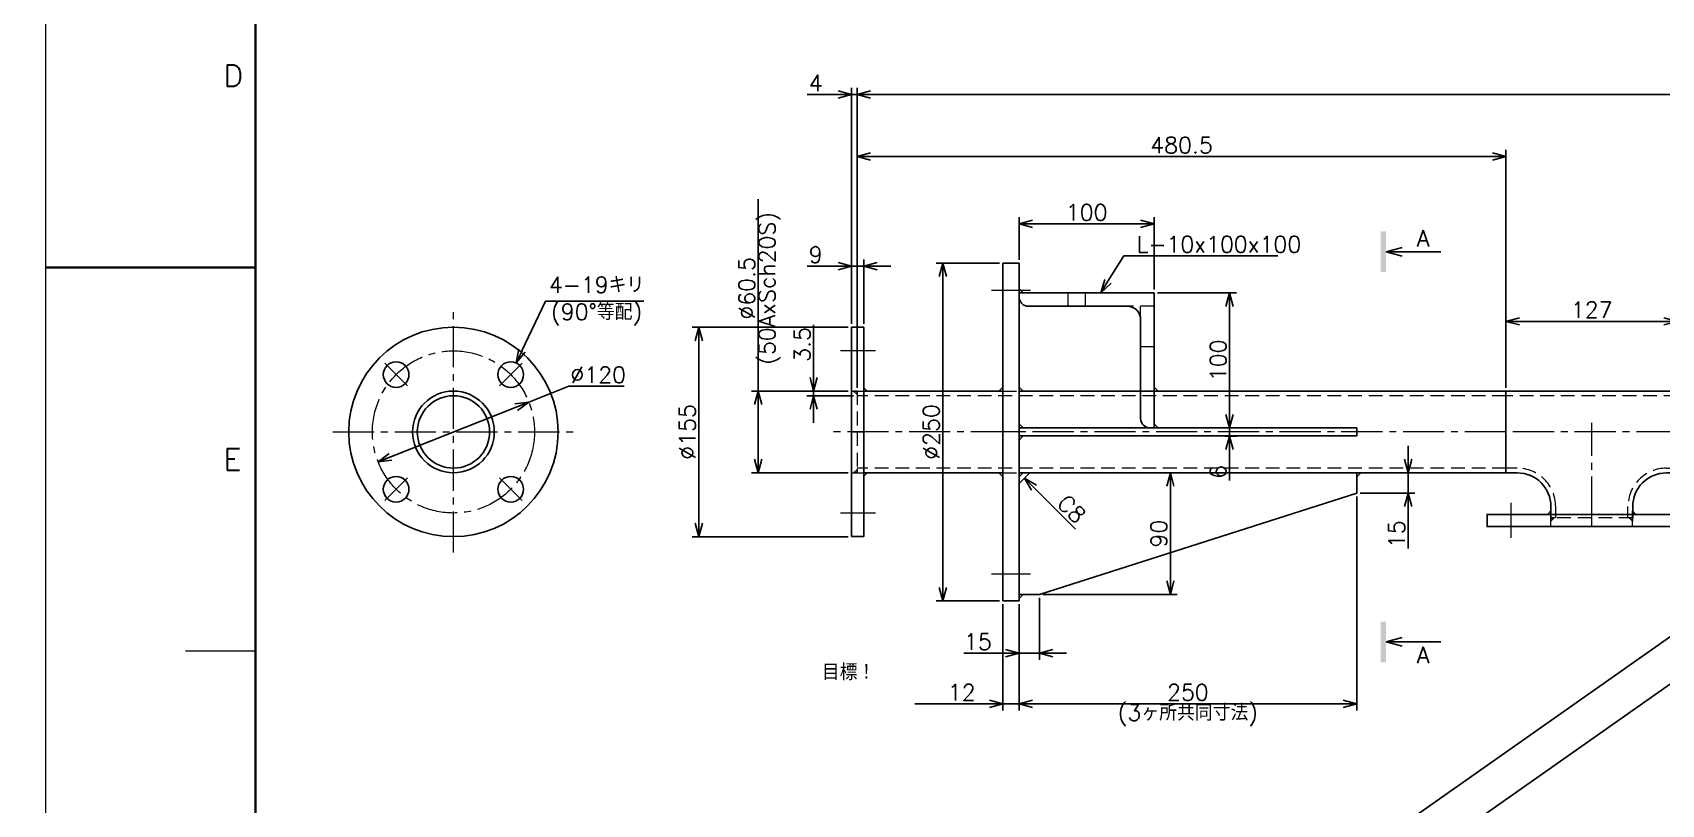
# Model space of a CAD drawing. Header units: millimetres. Extents: x -10 to 7117, y -19 to 2370.
# Drawn here: x -10 to 1196, y 764 to 1336 of the extents above; entities that cross this region are included whole.
import ezdxf
from ezdxf import colors
from ezdxf.entities.mleader import LeaderData, LeaderLine
from ezdxf.enums import TextEntityAlignment as Align
from ezdxf.math import Vec2, Vec3

# ---------------------------------------------------------------- set-up
doc = ezdxf.new("R2010")
doc.units = ezdxf.units.MM
doc.header["$LTSCALE"] = 1.6
doc.header["$PDMODE"] = 99
doc.header["$PDSIZE"] = 1
doc.linetypes.add('CENTER2', pattern=[28.575, 19.05, -3.175, 3.175, -3.175])
doc.linetypes.add('HIDDEN', pattern=[9.525, 6.35, -3.175])
for name, color, linetype, lineweight in [('01_NORMAL', 7, 'Continuous', 25), ('04_HIDDEN', 2, 'HIDDEN', 13), ('05_CENTER', 4, 'CENTER2', 13), ('08_DIM', 3, 'Continuous', 13), ('90_FRAME', 5, 'Continuous', 35)]:
    doc.layers.add(name, color=color, linetype=linetype, lineweight=lineweight)
doc.layers.add('10_DRAFT', color=8, linetype='Continuous', lineweight=0, plot=False)
doc.layers.add('91_BLANK', color=5, linetype='Continuous', lineweight=0, plot=False)
doc.styles.add('KSS_TXT', font='txt.shx', dxfattribs={"bigfont": 'extfont2.shx'})
doc.styles.get("Standard").update_dxf_attribs({"font": 'txt.shx', "bigfont": 'extfont2.shx'})
doc.dimstyles.new('KSS_DIM', dxfattribs={"dimscale": 4, "dimtxt": 3, "dimasz": 2.5, "dimexe": 1.25, "dimexo": 0.625, "dimtad": 1, "dimdsep": 46, "dimtxsty": 'KSS_TXT', "dimblk": 'OPEN30', "dimcen": 0, "dimazin": 2, "dimtfac": 0.75, "dimtmove": 0, "dimatfit": 3, "dimldrblk": 'OPEN30', "dimfxl": 1.25, "dimtolj": 1, "dimarcsym": 0})
doc.dimstyles.new('KSS_DIM$3', dxfattribs={"dimscale": 4, "dimtxt": 3, "dimasz": 2.5, "dimexe": 1.25, "dimexo": 0.625, "dimtad": 1, "dimtih": 1, "dimtoh": 1, "dimdsep": 46, "dimtxsty": 'KSS_TXT', "dimblk": 'OPEN30', "dimcen": 0, "dimazin": 2, "dimtfac": 0.75, "dimtofl": 0, "dimtmove": 0, "dimatfit": 3, "dimldrblk": 'OPEN30', "dimfxl": 1.25, "dimtolj": 1, "dimarcsym": 0})

# ---------------------------------------------------------------- blocks, each defined once
blk = doc.blocks.new('AM_BALLOON1')
at = {"transparency": 16777216}
blk.add_circle((0, 0), 5, dxfattribs=at)
blk.add_attdef('B_NUMBER', text='', height=3, dxfattribs=at).set_placement((0, 0), align=Align.MIDDLE_CENTER)
blk = doc.blocks.new('_OPEN')
at = {"color": 0, "linetype": 'ByBlock'}
for p, q in [((-1, 0.17), (0, 0)), ((0, 0), (-1, -0.17)), ((0, 0), (-1, 0))]:
    blk.add_line(p, q, dxfattribs=at)
blk = doc.blocks.new('A$C2B834F33')
at = {"color": 0}
for p, q in [((0, 0), (-100, 0)), ((-100, -3), (-100, 0)), ((0, 0), (0, -100)), ((-93, -10), (-20, -10)), ((-10, -20), (-10, -93)), ((-3, -100), (0, -100))]:
    blk.add_line(p, q, dxfattribs=at)
for centre, radius, start, end in [((-93, -3), 7, 180, 270), ((-20, -20), 10, 0, 90), ((-3, -93), 7, 180, 270)]:
    blk.add_arc(centre, radius, start, end, dxfattribs=at)
blk = doc.blocks.new('A$C26503DA7')
at = {"color": 0}
for p, q in [((-93.8, 60), (-93.8, 55.3)), ((-33.3, 60), (-33.3, 55.3)), ((-127, 30.3), (-127, -30.2)), ((-118.8, 30.3), (-127, 30.3)), ((-8.3, 30.3), (0, 30.3)), ((0, -30.2), (0, 30.3)), ((-127, -30.2), (0, -30.2))]:
    blk.add_line(p, q, dxfattribs=at)
for centre, start, end in [((-118.8, 55.3), 270, 0), ((-8.3, 55.3), 180, 270)]:
    blk.add_arc(centre, 25, start, end, dxfattribs=at)
at = {"layer": '04_HIDDEN'}
for p, q in [((-93.8, 63.5), (-33.3, 63.5)), ((-90.3, 63.5), (-90.3, 55.3)), ((-36.8, 63.5), (-36.8, 55.3)), ((-118.8, 26.8), (-127, 26.8)), ((-8.3, 26.8), (0, 26.8)), ((-127, -26.7), (0, -26.7))]:
    blk.add_line(p, q, dxfattribs=at)
for centre, start, end in [((-118.8, 55.3), 270, 0), ((-8.3, 55.3), 180, 270)]:
    blk.add_arc(centre, 28.5, start, end, dxfattribs=at)
at = {"layer": '05_CENTER'}
for p, q in [((-63.5, 63.5), (-63.5, -6.8)), ((-127, 0), (0, 0))]:
    blk.add_line(p, q, dxfattribs=at)
at = {"layer": '10_DRAFT'}
for p, q in [((-93.8, 60), (-93.8, 63.5)), ((-33.3, 60), (-33.3, 63.5))]:
    blk.add_line(p, q, dxfattribs=at)
blk = doc.blocks.new('A$C321C7B51')
at = {"color": 0}
blk.add_lwpolyline([(10, 77.5), (1, 77.5), (1, -77.5), (10, -77.5)], close=True, dxfattribs=at)
at = {"layer": '04_HIDDEN'}
for p, q in [((10, 30.2), (1, 30.2)), ((10, -30.2), (1, -30.2))]:
    blk.add_line(p, q, dxfattribs=at)
at = {"layer": '05_CENTER'}
for p, q in [((-7.5, 60), (18.3, 60)), ((10, 0), (1, 0)), ((-7.5, -60), (18.3, -60))]:
    blk.add_line(p, q, dxfattribs=at)
blk = doc.blocks.new('_Open30')
at = {"color": 0, "linetype": 'ByBlock', "lineweight": -2}
for p, q in [((-1, 0.27), (0, 0)), ((0, 0), (-1, -0.27)), ((0, 0), (-1, 0))]:
    blk.add_line(p, q, dxfattribs=at)
blk = doc.blocks.new('*D169')
at = {"layer": '08_DIM', "color": 0, "lineweight": -2, "transparency": 16777216}
for p, q in [((600.8, 1072.8), (600.8, 1248.8)), ((1071.3, 1243.8), (610.8, 1243.8)), ((1081.3, 1072.8), (1081.3, 1248.8))]:
    blk.add_line(p, q, dxfattribs=at)
at = {"layer": 'Defpoints', "color": 0, "transparency": 16777216}
for p in [(600.8, 1243.8), (600.8, 1070.3), (1081.3, 1070.3)]:
    blk.add_point(p, dxfattribs=at)
at = {"layer": '08_DIM', "color": 0, "lineweight": -2, "transparency": 16777216, "xscale": 10, "yscale": 10, "zscale": 10, "rotation": 180}
blk.add_blockref('_Open30', (600.8, 1243.8), dxfattribs=at)
at = {"layer": '08_DIM', "color": 0, "lineweight": -2, "transparency": 16777216, "xscale": 10, "yscale": 10, "zscale": 10}
blk.add_blockref('_Open30', (1081.3, 1243.8), dxfattribs=at)
at = {"layer": '08_DIM', "color": 0, "transparency": 16777216, "insert": (841.1, 1252.3), "char_height": 12, "attachment_point": 5, "style": 'KSS_TXT'}
blk.add_mtext('\\A1;480.5', dxfattribs=at)
blk = doc.blocks.new('*D170')
at = {"layer": '08_DIM', "color": 0, "lineweight": -2, "transparency": 16777216}
for p, q in [((596.8, 1120), (596.8, 1294.8)), ((600.8, 1072.8), (600.8, 1294.8)), ((586.8, 1289.8), (563.8, 1289.8)), ((600.8, 1289.8), (596.8, 1289.8)), ((610.8, 1289.8), (620.8, 1289.8))]:
    blk.add_line(p, q, dxfattribs=at)
at = {"layer": 'Defpoints', "color": 0, "transparency": 16777216}
for p in [(596.8, 1289.8), (596.8, 1117.5), (600.8, 1070.3)]:
    blk.add_point(p, dxfattribs=at)
at = {"layer": '08_DIM', "color": 0, "lineweight": -2, "transparency": 16777216, "xscale": 10, "yscale": 10, "zscale": 10}
blk.add_blockref('_Open30', (596.8, 1289.8), dxfattribs=at)
at = {"layer": '08_DIM', "color": 0, "lineweight": -2, "transparency": 16777216, "xscale": 10, "yscale": 10, "zscale": 10, "rotation": 180}
blk.add_blockref('_Open30', (600.8, 1289.8), dxfattribs=at)
at = {"layer": '08_DIM', "color": 0, "transparency": 16777216, "insert": (570.3, 1298.3), "char_height": 12, "attachment_point": 5, "style": 'KSS_TXT'}
blk.add_mtext('\\A1;4', dxfattribs=at)
blk = doc.blocks.new('*D171')
at = {"layer": '08_DIM', "color": 0, "lineweight": -2, "transparency": 16777216}
for p, q in [((600.8, 1072.8), (600.8, 1294.8)), ((2844.8, 991.7), (2844.8, 1294.8)), ((610.8, 1289.8), (2834.8, 1289.8))]:
    blk.add_line(p, q, dxfattribs=at)
at = {"layer": 'Defpoints', "color": 0, "transparency": 16777216}
for p in [(2844.8, 1289.8), (600.8, 1070.3), (2844.8, 989.2)]:
    blk.add_point(p, dxfattribs=at)
at = {"layer": '08_DIM', "color": 0, "lineweight": -2, "transparency": 16777216, "xscale": 10, "yscale": 10, "zscale": 10, "rotation": 180}
blk.add_blockref('_Open30', (600.8, 1289.8), dxfattribs=at)
at = {"layer": '08_DIM', "color": 0, "lineweight": -2, "transparency": 16777216, "xscale": 10, "yscale": 10, "zscale": 10}
blk.add_blockref('_Open30', (2844.8, 1289.8), dxfattribs=at)
at = {"layer": '08_DIM', "color": 0, "transparency": 16777216, "insert": (1722.8, 1298.3), "char_height": 12, "attachment_point": 5, "style": 'KSS_TXT'}
blk.add_mtext('\\A1;2244', dxfattribs=at)
blk = doc.blocks.new('*D172')
at = {"layer": '08_DIM', "color": 0, "lineweight": -2, "transparency": 16777216}
for p, q in [((706.3, 1165), (659.3, 1165)), ((664.3, 1155), (664.3, 925)), ((706.3, 915), (659.3, 915))]:
    blk.add_line(p, q, dxfattribs=at)
at = {"layer": 'Defpoints', "color": 0, "transparency": 16777216}
for p in [(708.8, 1165), (664.3, 915), (708.8, 915)]:
    blk.add_point(p, dxfattribs=at)
at = {"layer": '08_DIM', "color": 0, "lineweight": -2, "transparency": 16777216, "xscale": 10, "yscale": 10, "zscale": 10}
for p, rotation in [((664.3, 1165), 90), ((664.3, 915), 270)]:
    blk.add_blockref('_Open30', p, dxfattribs=dict(at, rotation=rotation))
at = {"layer": '08_DIM', "color": 0, "transparency": 16777216, "insert": (655.8, 1040), "char_height": 12, "attachment_point": 5, "rotation": 90, "style": 'KSS_TXT'}
blk.add_mtext('\\A1;%%C250', dxfattribs=at)
blk = doc.blocks.new('*D173')
at = {"layer": '08_DIM', "color": 0, "lineweight": -2, "transparency": 16777216}
for p, q in [((735.8, 917.3), (735.8, 871.3)), ((720.8, 912.5), (720.8, 871.3)), ((710.8, 876.3), (679.8, 876.3)), ((735.8, 876.3), (720.8, 876.3)), ((745.8, 876.3), (755.8, 876.3))]:
    blk.add_line(p, q, dxfattribs=at)
at = {"layer": 'Defpoints', "color": 0, "transparency": 16777216}
for p in [(735.8, 919.8), (720.8, 915), (720.8, 876.3)]:
    blk.add_point(p, dxfattribs=at)
at = {"layer": '08_DIM', "color": 0, "lineweight": -2, "transparency": 16777216, "xscale": 10, "yscale": 10, "zscale": 10}
blk.add_blockref('_Open30', (720.8, 876.3), dxfattribs=at)
at = {"layer": '08_DIM', "color": 0, "lineweight": -2, "transparency": 16777216, "xscale": 10, "yscale": 10, "zscale": 10, "rotation": 180}
blk.add_blockref('_Open30', (735.8, 876.3), dxfattribs=at)
at = {"layer": '08_DIM', "color": 0, "transparency": 16777216, "insert": (690.3, 884.8), "char_height": 12, "attachment_point": 5, "style": 'KSS_TXT'}
blk.add_mtext('\\A1;15', dxfattribs=at)
blk = doc.blocks.new('*D174')
at = {"layer": '08_DIM', "color": 0, "lineweight": -2, "transparency": 16777216}
for p, q in [((970.8, 992.3), (970.8, 833.8)), ((720.8, 912.5), (720.8, 833.8)), ((730.8, 838.8), (960.8, 838.8))]:
    blk.add_line(p, q, dxfattribs=at)
at = {"layer": 'Defpoints', "color": 0, "transparency": 16777216}
for p in [(970.8, 994.8), (720.8, 915), (970.8, 838.8)]:
    blk.add_point(p, dxfattribs=at)
at = {"layer": '08_DIM', "color": 0, "lineweight": -2, "transparency": 16777216, "xscale": 10, "yscale": 10, "zscale": 10, "rotation": 180}
blk.add_blockref('_Open30', (720.8, 838.8), dxfattribs=at)
at = {"layer": '08_DIM', "color": 0, "lineweight": -2, "transparency": 16777216, "xscale": 10, "yscale": 10, "zscale": 10}
blk.add_blockref('_Open30', (970.8, 838.8), dxfattribs=at)
at = {"layer": '08_DIM', "color": 0, "transparency": 16777216, "char_height": 12, "attachment_point": 5, "style": 'KSS_TXT'}
for s, insert in [('\\A1;250', (845.8, 847.3)), ('\\A1;(3ヶ所共同寸法)', (845.8, 830.3))]:
    blk.add_mtext(s, dxfattribs=dict(at, insert=insert))
blk = doc.blocks.new('*D175')
at = {"layer": '08_DIM', "color": 0, "lineweight": -2, "transparency": 16777216}
for p, q in [((1008.9, 1019.8), (1008.9, 1029.8)), ((973.3, 1009.8), (1013.9, 1009.8)), ((1008.9, 1009.8), (1008.9, 994.8)), ((973.3, 994.8), (1013.9, 994.8)), ((1008.9, 984.8), (1008.9, 953.8))]:
    blk.add_line(p, q, dxfattribs=at)
at = {"layer": 'Defpoints', "color": 0, "transparency": 16777216}
for p in [(970.8, 1009.8), (970.8, 994.8), (1008.9, 994.8)]:
    blk.add_point(p, dxfattribs=at)
at = {"layer": '08_DIM', "color": 0, "lineweight": -2, "transparency": 16777216, "xscale": 10, "yscale": 10, "zscale": 10}
for p, rotation in [((1008.9, 1009.8), 270), ((1008.9, 994.8), 90)]:
    blk.add_blockref('_Open30', p, dxfattribs=dict(at, rotation=rotation))
at = {"layer": '08_DIM', "color": 0, "transparency": 16777216, "insert": (1000.4, 964.3), "char_height": 12, "attachment_point": 5, "rotation": 90, "style": 'KSS_TXT'}
blk.add_mtext('\\A1;15', dxfattribs=at)
blk = doc.blocks.new('*D176')
at = {"layer": '08_DIM', "color": 0, "lineweight": -2, "transparency": 16777216}
for p, q in [((875.6, 1009.8), (827.8, 1009.8)), ((832.8, 999.8), (832.8, 929.8)), ((738.3, 919.8), (837.8, 919.8))]:
    blk.add_line(p, q, dxfattribs=at)
at = {"layer": 'Defpoints', "color": 0, "transparency": 16777216}
for p in [(878.1, 1009.8), (735.8, 919.8), (832.8, 919.8)]:
    blk.add_point(p, dxfattribs=at)
at = {"layer": '08_DIM', "color": 0, "lineweight": -2, "transparency": 16777216, "xscale": 10, "yscale": 10, "zscale": 10}
for p, rotation in [((832.8, 1009.8), 90), ((832.8, 919.8), 270)]:
    blk.add_blockref('_Open30', p, dxfattribs=dict(at, rotation=rotation))
at = {"layer": '08_DIM', "color": 0, "transparency": 16777216, "insert": (824.3, 964.8), "char_height": 12, "attachment_point": 5, "rotation": 90, "style": 'KSS_TXT'}
blk.add_mtext('\\A1;90', dxfattribs=at)
blk = doc.blocks.new('*D177')
at = {"layer": '08_DIM', "color": 0, "lineweight": -2, "transparency": 16777216}
for p, q in [((876.7, 1053), (876.7, 1063)), ((873.1, 1043), (881.7, 1043)), ((876.7, 1043), (876.7, 1037)), ((873.1, 1037), (881.7, 1037)), ((876.7, 1027), (876.7, 1004))]:
    blk.add_line(p, q, dxfattribs=at)
at = {"layer": 'Defpoints', "color": 0, "transparency": 16777216}
for p in [(870.6, 1043), (870.6, 1037), (876.7, 1037)]:
    blk.add_point(p, dxfattribs=at)
at = {"layer": '08_DIM', "color": 0, "lineweight": -2, "transparency": 16777216, "xscale": 10, "yscale": 10, "zscale": 10}
for p, rotation in [((876.7, 1043), 270), ((876.7, 1037), 90)]:
    blk.add_blockref('_Open30', p, dxfattribs=dict(at, rotation=rotation))
at = {"layer": '08_DIM', "color": 0, "transparency": 16777216, "insert": (868.2, 1010.5), "char_height": 12, "attachment_point": 5, "rotation": 90, "style": 'KSS_TXT'}
blk.add_mtext('\\A1;6', dxfattribs=at)
blk = doc.blocks.new('*D178')
at = {"layer": '08_DIM', "color": 0, "lineweight": -2, "transparency": 16777216}
for p, q in [((823.3, 1143), (881.7, 1143)), ((876.7, 1053), (876.7, 1133)), ((873.1, 1043), (881.7, 1043))]:
    blk.add_line(p, q, dxfattribs=at)
at = {"layer": 'Defpoints', "color": 0, "transparency": 16777216}
for p in [(820.8, 1143), (876.7, 1143), (870.6, 1043)]:
    blk.add_point(p, dxfattribs=at)
at = {"layer": '08_DIM', "color": 0, "lineweight": -2, "transparency": 16777216, "xscale": 10, "yscale": 10, "zscale": 10}
for p, rotation in [((876.7, 1143), 90), ((876.7, 1043), 270)]:
    blk.add_blockref('_Open30', p, dxfattribs=dict(at, rotation=rotation))
at = {"layer": '08_DIM', "color": 0, "transparency": 16777216, "insert": (868.2, 1093), "char_height": 12, "attachment_point": 5, "rotation": 90, "style": 'KSS_TXT'}
blk.add_mtext('\\A1;100', dxfattribs=at)
blk = doc.blocks.new('*D179')
at = {"layer": '08_DIM', "color": 0, "lineweight": -2, "transparency": 16777216}
for p, q in [((720.8, 1167.5), (720.8, 1199)), ((730.8, 1194), (810.8, 1194)), ((820.8, 1145.5), (820.8, 1199))]:
    blk.add_line(p, q, dxfattribs=at)
at = {"layer": 'Defpoints', "color": 0, "transparency": 16777216}
for p in [(820.8, 1194), (720.8, 1165), (820.8, 1143)]:
    blk.add_point(p, dxfattribs=at)
at = {"layer": '08_DIM', "color": 0, "lineweight": -2, "transparency": 16777216, "xscale": 10, "yscale": 10, "zscale": 10, "rotation": 180}
blk.add_blockref('_Open30', (720.8, 1194), dxfattribs=at)
at = {"layer": '08_DIM', "color": 0, "lineweight": -2, "transparency": 16777216, "xscale": 10, "yscale": 10, "zscale": 10}
blk.add_blockref('_Open30', (820.8, 1194), dxfattribs=at)
at = {"layer": '08_DIM', "color": 0, "transparency": 16777216, "insert": (770.8, 1202.5), "char_height": 12, "attachment_point": 5, "style": 'KSS_TXT'}
blk.add_mtext('\\A1;100', dxfattribs=at)
blk = doc.blocks.new('*D185')
at = {"layer": '08_DIM', "color": 0, "lineweight": -2, "transparency": 16777216}
for p, q in [((527.7, 1070.3), (527.7, 1212.4)), ((594.3, 1070.3), (522.7, 1070.3)), ((527.7, 1019.8), (527.7, 1060.3)), ((594.3, 1009.8), (522.7, 1009.8))]:
    blk.add_line(p, q, dxfattribs=at)
at = {"layer": 'Defpoints', "color": 0, "transparency": 16777216}
for p in [(527.7, 1070.3), (596.8, 1070.3), (596.8, 1009.8)]:
    blk.add_point(p, dxfattribs=at)
at = {"layer": '08_DIM', "color": 0, "lineweight": -2, "transparency": 16777216, "xscale": 10, "yscale": 10, "zscale": 10}
for p, rotation in [((527.7, 1070.3), 90), ((527.7, 1009.8), 270)]:
    blk.add_blockref('_Open30', p, dxfattribs=dict(at, rotation=rotation))
at = {"layer": '08_DIM', "color": 0, "transparency": 16777216, "char_height": 12, "attachment_point": 5, "rotation": 90, "style": 'KSS_TXT'}
for s, insert in [('\\A1;(50AxSch20S)', (536.2, 1146.3)), ('\\A1;%%C60.5', (519.2, 1146.3))]:
    blk.add_mtext(s, dxfattribs=dict(at, insert=insert))
blk = doc.blocks.new('*D186')
at = {"layer": '08_DIM', "color": 0, "lineweight": -2, "transparency": 16777216}
for p, q in [((568.7, 1080.3), (568.7, 1119.3)), ((594.3, 1070.3), (563.7, 1070.3)), ((598.3, 1066.8), (563.7, 1066.8)), ((568.7, 1066.8), (568.7, 1070.3)), ((568.7, 1056.8), (568.7, 1046.8))]:
    blk.add_line(p, q, dxfattribs=at)
at = {"layer": 'Defpoints', "color": 0, "transparency": 16777216}
for p in [(568.7, 1070.3), (596.8, 1070.3), (600.8, 1066.8)]:
    blk.add_point(p, dxfattribs=at)
at = {"layer": '08_DIM', "color": 0, "lineweight": -2, "transparency": 16777216, "xscale": 10, "yscale": 10, "zscale": 10}
for p, rotation in [((568.7, 1070.3), 270), ((568.7, 1066.8), 90)]:
    blk.add_blockref('_Open30', p, dxfattribs=dict(at, rotation=rotation))
at = {"layer": '08_DIM', "color": 0, "transparency": 16777216, "insert": (560.2, 1104.8), "char_height": 12, "attachment_point": 5, "rotation": 90, "style": 'KSS_TXT'}
blk.add_mtext('\\A1;3.5', dxfattribs=at)
blk = doc.blocks.new('*D187')
at = {"layer": '08_DIM', "color": 0, "lineweight": -2, "transparency": 16777216}
for p, q in [((594.3, 1117.5), (478.7, 1117.5)), ((483.7, 972.5), (483.7, 1107.5)), ((594.3, 962.5), (478.7, 962.5))]:
    blk.add_line(p, q, dxfattribs=at)
at = {"layer": 'Defpoints', "color": 0, "transparency": 16777216}
for p in [(483.7, 1117.5), (596.8, 1117.5), (596.8, 962.5)]:
    blk.add_point(p, dxfattribs=at)
at = {"layer": '08_DIM', "color": 0, "lineweight": -2, "transparency": 16777216, "xscale": 10, "yscale": 10, "zscale": 10}
for p, rotation in [((483.7, 1117.5), 90), ((483.7, 962.5), 270)]:
    blk.add_blockref('_Open30', p, dxfattribs=dict(at, rotation=rotation))
at = {"layer": '08_DIM', "color": 0, "transparency": 16777216, "insert": (475.2, 1040), "char_height": 12, "attachment_point": 5, "rotation": 90, "style": 'KSS_TXT'}
blk.add_mtext('\\A1;%%C155', dxfattribs=at)
blk = doc.blocks.new('*D188')
at = {"layer": '08_DIM', "color": 0, "lineweight": -2, "transparency": 16777216}
for p, q in [((387.5, 1073.8), (357.8, 1062.1)), ((428.5, 1073.8), (387.5, 1073.8)), ((246.2, 1018), (348.5, 1058.4))]:
    blk.add_line(p, q, dxfattribs=at)
at = {"layer": 'Defpoints', "color": 0, "transparency": 16777216}
for p in [(357.8, 1062.1), (246.2, 1018)]:
    blk.add_point(p, dxfattribs=at)
at = {"layer": '08_DIM', "color": 0, "lineweight": -2, "transparency": 16777216, "xscale": 10, "yscale": 10, "zscale": 10}
for p, rotation in [((357.8, 1062.1), 21.58491557172787), ((246.2, 1018), 201.5849155717279)]:
    blk.add_blockref('_Open30', p, dxfattribs=dict(at, rotation=rotation))
at = {"layer": '08_DIM', "color": 0, "transparency": 16777216, "insert": (409.2, 1082.3), "char_height": 12, "attachment_point": 5, "style": 'KSS_TXT'}
blk.add_mtext('\\A1;%%C120', dxfattribs=at)
blk = doc.blocks.new('*D191')
at = {"layer": '08_DIM', "color": 0, "lineweight": -2, "transparency": 16777216}
for p, q in [((370.1, 1136.9), (352.7, 1100.1)), ((442.9, 1136.9), (370.1, 1136.9))]:
    blk.add_line(p, q, dxfattribs=at)
at = {"layer": 'Defpoints', "color": 0, "transparency": 16777216}
for p in [(348.5, 1091.1), (340.4, 1073.9)]:
    blk.add_point(p, dxfattribs=at)
at = {"layer": '08_DIM', "color": 0, "lineweight": -2, "transparency": 16777216, "xscale": 10, "yscale": 10, "zscale": 10, "rotation": 244.7655754966448}
blk.add_blockref('_Open30', (348.5, 1091.1), dxfattribs=at)
at = {"layer": '08_DIM', "color": 0, "transparency": 16777216, "insert": (408, 1136.9), "char_height": 12, "attachment_point": 5, "style": 'KSS_TXT'}
blk.add_mtext('\\A1;4-19キリ\\P(90°等配)', dxfattribs=at)
blk = doc.blocks.new('*D197')
at = {"layer": '08_DIM', "color": 0, "lineweight": -2, "transparency": 16777216}
for p, q in [((1081.3, 1072.8), (1081.3, 1126.9)), ((1198.3, 1121.9), (1091.3, 1121.9)), ((1208.3, 1072.8), (1208.3, 1126.9))]:
    blk.add_line(p, q, dxfattribs=at)
at = {"layer": 'Defpoints', "color": 0, "transparency": 16777216}
for p in [(1081.3, 1121.9), (1081.3, 1070.3), (1208.3, 1070.3)]:
    blk.add_point(p, dxfattribs=at)
at = {"layer": '08_DIM', "color": 0, "lineweight": -2, "transparency": 16777216, "xscale": 10, "yscale": 10, "zscale": 10, "rotation": 180}
blk.add_blockref('_Open30', (1081.3, 1121.9), dxfattribs=at)
at = {"layer": '08_DIM', "color": 0, "lineweight": -2, "transparency": 16777216, "xscale": 10, "yscale": 10, "zscale": 10}
blk.add_blockref('_Open30', (1208.3, 1121.9), dxfattribs=at)
at = {"layer": '08_DIM', "color": 0, "transparency": 16777216, "insert": (1144.8, 1130.4), "char_height": 12, "attachment_point": 5, "style": 'KSS_TXT'}
blk.add_mtext('\\A1;127', dxfattribs=at)
blk = doc.blocks.new('*D203')
at = {"layer": '08_DIM', "color": 0, "lineweight": -2, "transparency": 16777216}
for p, q in [((708.8, 912.5), (708.8, 833.8)), ((720.8, 912.5), (720.8, 833.8)), ((698.8, 838.8), (667.8, 838.8)), ((720.8, 838.8), (708.8, 838.8)), ((730.8, 838.8), (740.8, 838.8))]:
    blk.add_line(p, q, dxfattribs=at)
at = {"layer": 'Defpoints', "color": 0, "transparency": 16777216}
for p in [(708.8, 915), (720.8, 915), (708.8, 838.8)]:
    blk.add_point(p, dxfattribs=at)
at = {"layer": '08_DIM', "color": 0, "lineweight": -2, "transparency": 16777216, "xscale": 10, "yscale": 10, "zscale": 10}
blk.add_blockref('_Open30', (708.8, 838.8), dxfattribs=at)
at = {"layer": '08_DIM', "color": 0, "lineweight": -2, "transparency": 16777216, "xscale": 10, "yscale": 10, "zscale": 10, "rotation": 180}
blk.add_blockref('_Open30', (720.8, 838.8), dxfattribs=at)
at = {"layer": '08_DIM', "color": 0, "transparency": 16777216, "insert": (678.3, 847.3), "char_height": 12, "attachment_point": 5, "style": 'KSS_TXT'}
blk.add_mtext('\\A1;12', dxfattribs=at)
blk = doc.blocks.new('*D204')
at = {"layer": '08_DIM', "color": 0, "lineweight": -2, "transparency": 16777216}
for p, q in [((586.8, 1162.7), (563.8, 1162.7)), ((596.8, 1120), (596.8, 1167.7)), ((605.8, 1162.7), (596.8, 1162.7)), ((605.8, 1120), (605.8, 1167.7)), ((615.8, 1162.7), (625.8, 1162.7))]:
    blk.add_line(p, q, dxfattribs=at)
at = {"layer": 'Defpoints', "color": 0, "transparency": 16777216}
for p in [(596.8, 1162.7), (596.8, 1117.5), (605.8, 1117.5)]:
    blk.add_point(p, dxfattribs=at)
at = {"layer": '08_DIM', "color": 0, "lineweight": -2, "transparency": 16777216, "xscale": 10, "yscale": 10, "zscale": 10}
blk.add_blockref('_Open30', (596.8, 1162.7), dxfattribs=at)
at = {"layer": '08_DIM', "color": 0, "lineweight": -2, "transparency": 16777216, "xscale": 10, "yscale": 10, "zscale": 10, "rotation": 180}
blk.add_blockref('_Open30', (605.8, 1162.7), dxfattribs=at)
at = {"layer": '08_DIM', "color": 0, "transparency": 16777216, "insert": (570.3, 1171.2), "char_height": 12, "attachment_point": 5, "style": 'KSS_TXT'}
blk.add_mtext('\\A1;9', dxfattribs=at)
blk = doc.blocks.new('*D205')
at = {"layer": '08_DIM', "color": 0, "lineweight": -2, "transparency": 16777216}
blk.add_line((731.9, 998.7), (762.5, 968.1), dxfattribs=at)
at = {"layer": 'Defpoints', "color": 0, "transparency": 16777216}
for p in [(724.8, 1005.8), (782.5, 948.1), (782.5, 948.1)]:
    blk.add_point(p, dxfattribs=at)
at = {"layer": '08_DIM', "color": 0, "lineweight": -2, "transparency": 16777216, "xscale": 10, "yscale": 10, "zscale": 10, "rotation": 134.9999999960917}
blk.add_blockref('_Open30', (724.8, 1005.8), dxfattribs=at)
at = {"layer": '08_DIM', "color": 0, "transparency": 16777216, "insert": (759.7, 983), "char_height": 12, "attachment_point": 5, "rotation": 315, "style": 'KSS_TXT'}
blk.add_mtext('\\A1;C8', dxfattribs=at)
blk = doc.blocks.new('seca02')
for q in [(3.5, 0.8), (3.5, -0.8), (10.64, 0)]:
    blk.add_line((0.5, 0), q)
blk.add_solid([(-0.5, 3.76), (-0.5, -3.76), (0.5, 3.76), (0.5, -3.76)])
blk.add_attdef('A', text='', height=3).set_placement((7.37, 2.5), align=Align.MIDDLE)

msp = doc.modelspace()

# ---------------------------------------------------------------- linework, layer by layer
at = {"color": 0}
for p, q in [((720.819, 1165.036), (708.819, 1165.036)), ((708.819, 1165.036), (708.819, 915.036)), ((720.819, 915.036), (720.819, 1165.036)), ((708.819, 1070.286), (605.819, 1070.286)), ((1081.319, 1070.286), (720.819, 1070.286)), ((708.819, 1009.786), (605.819, 1009.786)), ((1081.319, 1009.786), (720.819, 1009.786)), ((720.819, 1001.786), (728.819, 1009.786)), ((970.819, 1009.786), (970.819, 994.786)), ((970.819, 994.786), (735.819, 919.786)), ((720.819, 919.786), (735.819, 919.786)), ((708.819, 915.036), (720.819, 915.036))]:
    msp.add_line(p, q, dxfattribs=at)
at = {"color": 3}
for points in [[(720.819, 1143.036), (720.819, 1146.036), (720.819, 1146.036), (723.819, 1143.036)], [(600.819, 1070.286), (600.819, 1067.786), (600.819, 1067.786), (598.319, 1070.286)], [(605.819, 1070.286), (608.319, 1070.286), (608.319, 1070.286), (605.819, 1072.786)], [(708.819, 1070.286), (708.819, 1073.286), (708.819, 1073.286), (705.819, 1070.286)], [(720.819, 1070.286), (720.819, 1073.286), (720.819, 1073.286), (723.819, 1070.286)], [(820.819, 1070.286), (820.819, 1073.286), (820.819, 1073.286), (823.819, 1070.286)], [(720.819, 1043.036), (720.819, 1046.036), (720.819, 1046.036), (723.819, 1043.036)], [(820.819, 1043.036), (820.819, 1046.036), (820.819, 1046.036), (823.819, 1043.036)], [(720.819, 1037.036), (720.819, 1034.036), (720.819, 1034.036), (723.819, 1037.036)], [(600.819, 1009.786), (600.819, 1012.286), (600.819, 1012.286), (598.319, 1009.786)], [(605.819, 1009.786), (608.319, 1009.786), (608.319, 1009.786), (605.819, 1007.286)], [(708.819, 1009.786), (708.819, 1006.786), (708.819, 1006.786), (705.819, 1009.786)], [(720.819, 1009.786), (720.819, 1006.786), (720.819, 1006.786), (723.819, 1009.786)], [(970.819, 1009.786), (970.819, 1006.786), (970.819, 1006.786), (973.819, 1009.786)], [(1114.569, 979.036), (1114.569, 981.536), (1114.569, 981.536), (1112.069, 979.036)], [(1175.069, 979.036), (1175.069, 981.536), (1175.069, 981.536), (1177.569, 979.036)], [(1114.569, 976.536), (1117.069, 976.536), (1117.069, 976.536), (1114.569, 974.036)], [(1175.069, 976.536), (1172.569, 976.536), (1172.569, 976.536), (1175.069, 974.036)], [(720.819, 919.786), (720.819, 916.786), (720.819, 916.786), (723.819, 919.786)]]:
    msp.add_lwpolyline(points, close=True, dxfattribs=at)
at = {"color": 0}
for points in [[(596.819, 962.536), (605.819, 962.536), (605.819, 1117.536), (596.819, 1117.536)], [(720.819, 1043.036), (720.819, 1037.036), (970.819, 1037.036), (970.819, 1043.036)]]:
    msp.add_lwpolyline(points, close=True, dxfattribs=at)
for centre, radius in [((302.002, 1040.036), 77.5), ((259.576, 1082.462), 9.5), ((344.429, 1082.462), 9.5), ((302.002, 1040.036), 30.25), ((302.002, 1040.036), 26.75), ((259.576, 997.609), 9.5), ((344.429, 997.609), 9.5)]:
    msp.add_circle(centre, radius, dxfattribs=at)
at = {"layer": '01_NORMAL'}
for p, q in [((3307.99, 2370.17), (-4.813, 38.491)), ((3303.177, 2331.679), (-9.626, 0))]:
    msp.add_line(p, q, dxfattribs=at)
at = {"layer": '04_HIDDEN'}
for p, q in [((756.819, 1143.036), (756.819, 1133.036)), ((820.819, 1133.036), (800.819, 1133.036)), ((810.819, 1123.036), (810.819, 1133.036)), ((820.819, 1103.036), (810.819, 1103.036)), ((596.819, 1070.286), (605.819, 1070.286)), ((600.819, 1070.286), (600.819, 1009.786)), ((1081.319, 1066.786), (600.819, 1066.786)), ((708.819, 1070.286), (720.819, 1070.286)), ((1081.319, 1013.286), (600.819, 1013.286)), ((596.819, 1009.786), (605.819, 1009.786)), ((708.819, 1009.786), (720.819, 1009.786))]:
    msp.add_line(p, q, dxfattribs=at)
at = {"layer": '05_CENTER'}
for p, q in [((700.269, 1145.036), (729.156, 1145.036)), ((302.002, 950.792), (302.002, 1129.279)), ((614.368, 1100.036), (588.481, 1100.036)), ((251.152, 1090.886), (267.999, 1074.039)), ((352.852, 1090.886), (336.005, 1074.039)), ((212.759, 1040.036), (391.246, 1040.036)), ((1081.319, 1040.036), (582.522, 1040.036)), ((596.819, 1040.036), (605.819, 1040.036)), ((720.819, 1040.036), (708.819, 1040.036)), ((251.152, 989.186), (267.999, 1006.033)), ((352.852, 989.186), (336.005, 1006.033)), ((614.368, 980.036), (588.481, 980.036)), ((700.269, 935.036), (729.156, 935.036))]:
    msp.add_line(p, q, dxfattribs=at)
msp.add_circle((302.002, 1040.036), 60, dxfattribs=at)
at = {"layer": '10_DRAFT'}
msp.add_line((769.819, 1143.036), (769.819, 1133.036), dxfattribs=at)
at = {"layer": '90_FRAME'}
msp.add_line((0, 1161.724), (155.384, 1161.724), dxfattribs=at)
at = {"layer": '90_FRAME', "color": 4, "lineweight": 13}
msp.add_line((155.384, 877.735), (103.536, 877.735), dxfattribs=at)
at = {"layer": '90_FRAME'}
msp.add_lwpolyline([(155.384, 51.616), (3260.956, 51.616), (3260.956, 2271.831), (155.384, 2271.831)], close=True, dxfattribs=at)
at = {"layer": '91_BLANK'}
msp.add_lwpolyline([(0, 0), (3312.803, 0), (3312.803, 2331.679), (0, 2331.679)], close=True, dxfattribs=at)

# ---------------------------------------------------------------- block references
at = {"xscale": 4, "yscale": 4, "zscale": 4}
msp.add_blockref('seca02', (990.489, 1173.383), dxfattribs=at).add_auto_attribs({'A': 'A'})
at = {"xscale": -1, "rotation": 270}
msp.add_blockref('A$C2B834F33', (820.819, 1143.036), dxfattribs=at)
for name, p, rotation in [('A$C26503DA7', (1081.319, 1040.036), 180), ('A$C321C7B51', (1144.819, 980.036), 270)]:
    msp.add_blockref(name, p, dxfattribs=dict(rotation=rotation))
ref = msp.add_blockref('seca02', (990.489, 884.608), dxfattribs=dict(xscale=4, yscale=4, zscale=4))
ref.add_attrib('A', 'A', dxfattribs={"height": 12}).set_placement((1019.988, 874.912), align=Align.MIDDLE)

# ---------------------------------------------------------------- texts
at = {"layer": '08_DIM', "style": 'KSS_TXT'}
msp.add_text('目標！', height=12, dxfattribs=at).set_placement((574.772, 856.263))
at = {"layer": '90_FRAME', "color": 0, "lineweight": 13, "style": 'KSS_TXT'}
for s, p in [('D', (131.829, 1303.718)), ('E', (131.829, 1019.729))]:
    msp.add_text(s, height=16, dxfattribs=at).set_placement(p, align=Align.MIDDLE_LEFT)

# ---------------------------------------------------------------- dimensions: what is measured, and where the dimension line sits
at = {"layer": '08_DIM'}
for base, p1, p2, picture, middle in [((596.819, 1289.783), (600.819, 1070.286), (596.819, 1117.536), '*D170', (570.319, 1298.283)), ((2844.819, 1289.783), (600.819, 1070.286), (2844.819, 989.236), '*D171', (1722.819, 1298.283)), ((600.819, 1243.759), (1081.319, 1070.286), (600.819, 1070.286), '*D169', (841.069, 1252.267)), ((820.819, 1194.033), (720.819, 1165.036), (820.819, 1143.036), '*D179', (770.819, 1202.533)), ((596.819, 1162.653), (605.819, 1117.536), (596.819, 1117.536), '*D204', (570.319, 1171.153)), ((1081.319, 1121.926), (1208.319, 1070.286), (1081.319, 1070.286), '*D197', (1144.819, 1130.426)), ((720.819, 876.307), (735.819, 919.786), (720.819, 915.036), '*D173', (690.319, 884.815)), ((708.819, 838.75), (720.819, 915.036), (708.819, 915.036), '*D203', (678.319, 847.25))]:
    dim = msp.add_linear_dim(base=base, p1=p1, p2=p2, dimstyle='KSS_DIM', dxfattribs=at)
    dim.commit()
    dim.dimension.update_dxf_attribs({"geometry": picture, "text_midpoint": middle})
dim = msp.add_linear_dim(base=(527.68, 1070.286), p1=(596.819, 1009.786), p2=(596.819, 1070.286), angle=90, text='%%C<>', dimstyle='KSS_DIM', override={"dimpost": '\\X(50AxSch20S)'}, dxfattribs=at)
dim.commit()
dim.dimension.update_dxf_attribs({"geometry": '*D185', "text_midpoint": (519.171, 1146.328)})
for base, p1, p2, picture, middle in [((664.319, 915.036), (708.819, 1165.036), (708.819, 915.036), '*D172', (655.811, 1040.036)), ((483.735, 1117.536), (596.819, 962.536), (596.819, 1117.536), '*D187', (475.218, 1040.036))]:
    dim = msp.add_linear_dim(base=base, p1=p1, p2=p2, angle=90, text='%%C<>', dimstyle='KSS_DIM', dxfattribs=at)
    dim.commit()
    dim.dimension.update_dxf_attribs({"geometry": picture, "text_midpoint": middle})
dim = msp.add_diameter_dim_2p(p1=(340.378, 1073.869), p2=(348.479, 1091.056), text='4-<>', dimstyle='KSS_DIM$3', override={"dimpost": '<>キリ\\X(90°等配)', "dimtix": 1}, dxfattribs=at)
dim.commit()
dim.dimension.update_dxf_attribs({"geometry": '*D191', "text_midpoint": (407.997, 1136.925), "dimtype": 163})
for base, p1, p2, angle, picture, middle in [((876.715, 1143.036), (870.61, 1043.036), (820.819, 1143.036), 270, '*D178', (868.215, 1093.036)), ((568.661, 1070.286), (600.819, 1066.786), (596.819, 1070.286), 90, '*D186', (560.152, 1104.786)), ((876.715, 1037.036), (870.61, 1043.036), (870.61, 1037.036), 270, '*D177', (868.215, 1010.536)), ((1008.873, 994.786), (970.819, 1009.786), (970.819, 994.786), 90, '*D175', (1000.364, 964.286)), ((832.788, 919.786), (878.069, 1009.786), (735.819, 919.786), 90, '*D176', (824.288, 964.786))]:
    dim = msp.add_linear_dim(base=base, p1=p1, p2=p2, angle=angle, dimstyle='KSS_DIM', dxfattribs=at)
    dim.commit()
    dim.dimension.update_dxf_attribs({"geometry": picture, "text_midpoint": middle})
dim = msp.add_diameter_dim_2p(p1=(246.21, 1017.963), p2=(357.795, 1062.109), dimstyle='KSS_DIM$3', override={"dimpost": '%%C<>', "dimtix": 1, "dimatfit": 2}, dxfattribs=at)
dim.commit()
dim.dimension.update_dxf_attribs({"geometry": '*D188', "text_midpoint": (409.214, 1073.847), "dimtype": 163})
dim = msp.add_aligned_dim(p1=(724.819, 1005.786), p2=(782.495, 948.11), distance=0, text='C8', dimstyle='KSS_DIM', override={"dimse1": 1, "dimse2": 1, "dimsd2": 1}, dxfattribs=at)
dim.commit()
dim.dimension.update_dxf_attribs({"geometry": '*D205', "text_midpoint": (759.667, 982.958)})
dim = msp.add_linear_dim(base=(970.819, 838.75), p1=(720.819, 915.036), p2=(970.819, 994.786), dimstyle='KSS_DIM', override={"dimpost": '\\X(3ヶ所共同寸法)'}, dxfattribs=at)
dim.commit()
dim.dimension.update_dxf_attribs({"geometry": '*D174', "text_midpoint": (845.819, 847.259)})

# ---------------------------------------------------------------- leaders
msp.add_leader([(708.819, 838.75), (643.564, 838.75)], dimstyle='KSS_DIM', dxfattribs=at)
ml = msp.add_multileader_block('Standard', dxfattribs=at)
ml.set_content('AM_BALLOON1', color=256, scale=5)
ml.set_attribute('B_NUMBER', '16', width=0)
ml.set_leader_properties(color=256, linetype='ByLayer', lineweight=-1)
ml.set_arrow_properties(name='OPEN')
ml.build(insert=Vec2(0, 0))
ml.multileader.update_dxf_attribs({"leader_type": 0, "has_dogleg": 0, "text_right_attachment_type": 6, "dogleg_length": 0, "arrow_head_size": 10, "scale": 2.5, "block_connection_type": 1})
ctx = ml.context
ctx.base_point, ctx.scale, ctx.char_height, ctx.arrow_head_size, ctx.landing_gap_size, ctx.plane_origin = Vec3(4413.119, 1925.579), 2.5, 20, 10, 10, Vec3(4413.119, 1925.579)
ctx.right_attachment, ctx.attachment_type = 6, 1
notes = []
notes.append((ctx, [(0, (0, 0, 0), (0, 0), (1, 0), 1, [])]))
ctx.block.insert = Vec3(4413.119, 1925.579)
ml = msp.add_multileader_block('Standard', dxfattribs=at)
ml.set_content('AM_BALLOON1', color=256, scale=5)
ml.set_attribute('B_NUMBER', '16', width=0)
ml.set_leader_properties(color=256, linetype='ByLayer', lineweight=-1)
ml.set_arrow_properties(name='OPEN')
ml.build(insert=Vec2(0, 0))
ml.multileader.update_dxf_attribs({"leader_type": 0, "has_dogleg": 0, "text_right_attachment_type": 6, "dogleg_length": 0, "arrow_head_size": 10, "scale": 2.5, "block_connection_type": 1})
ctx = ml.context
ctx.base_point, ctx.scale, ctx.char_height, ctx.arrow_head_size, ctx.landing_gap_size, ctx.plane_origin = Vec3(562.181, 1922.985), 2.5, 20, 10, 10, Vec3(562.181, 1922.985)
ctx.right_attachment, ctx.attachment_type = 6, 1
notes.append((ctx, [(0, (0, 0, 0), (0, 0), (1, 0), 1, [])]))
ctx.block.insert = Vec3(562.181, 1922.985)
ml = msp.add_multileader_mtext('Standard', dxfattribs=at)
ml.set_content('L-10x100x100', color=256)
ml.set_leader_properties()
ml.set_arrow_properties(name='OPEN30')
ml.build(insert=Vec2(0, 0))
ml.multileader.update_dxf_attribs({"text_left_attachment_type": 6, "text_right_attachment_type": 6, "dogleg_length": 0.36, "arrow_head_size": 10, "scale": 4})
ctx = ml.context
ctx.base_point, ctx.scale, ctx.char_height, ctx.arrow_head_size, ctx.landing_gap_size, ctx.plane_origin = Vec3(799.816, 1170.492), 4, 12, 10, 8, Vec3(2322.564, 1052.451)
ctx.left_attachment, ctx.right_attachment = 6, 6
notes.append((ctx, [(0, (1, 1, 0), (798.376, 1170.492), (1, 0), 1.44, [(0, [(781.288, 1143.036)], 0, [])])]))
ctx.mtext.insert, ctx.mtext.flow_direction = Vec3(807.816, 1184.892), 5
for ctx, leaders in notes:
    for number, flags, end, landing, length, lines in leaders:
        leader = LeaderData()
        leader.index, (leader.has_last_leader_line, leader.has_dogleg_vector, leader.attachment_direction) = number, flags
        leader.last_leader_point, leader.dogleg_vector, leader.dogleg_length = Vec3(end), Vec3(landing), length
        for number, points, colour, breaks in lines:
            line = LeaderLine()
            line.index, line.vertices, line.color, line.breaks = number, Vec3.list(points), colors.encode_raw_color(colour), breaks
            leader.lines.append(line)
        ctx.leaders.append(leader)

doc.saveas('drawing.dxf')
